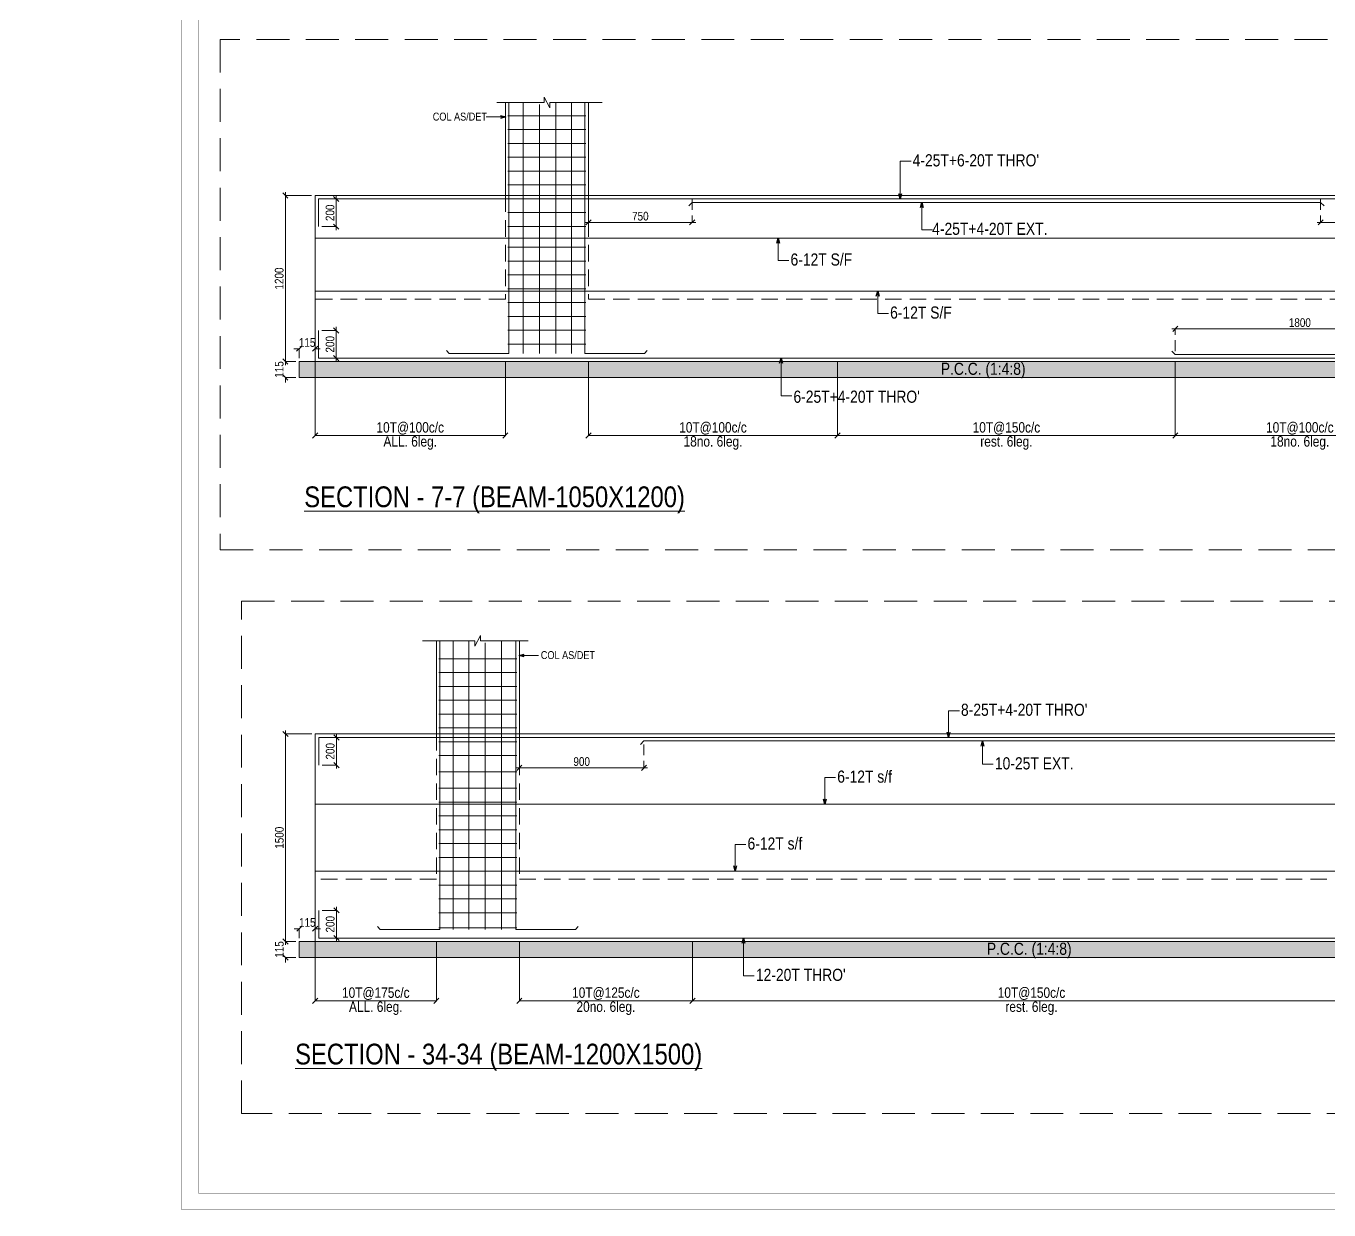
# Model space of a CAD drawing. Header units: millimetres. Extents: x 1112055 to 3390982, y -148532 to 766891.
# Drawn here: x 2311479 to 2349132, y 132279 to 166506 of the extents above; entities that cross this region are included whole.
import ezdxf

# ---------------------------------------------------------------- set-up
doc = ezdxf.new("R2010")
doc.units = ezdxf.units.MM
doc.header["$PDMODE"] = 35
doc.header["$PDSIZE"] = -25
doc.linetypes.add('Hidden', pattern=[9.525, 6.35, -3.175])
for name, color, linetype, lineweight in [('B FOOTING', 49, 'Continuous', 20), ('B HATCH', 250, 'Continuous', 0), ('B P.C.C', 251, 'Continuous', 0), ('B STEEL', 34, 'Continuous', 15), ('B STEEL TEXT', 7, 'Continuous', 15), ('B TITLE BLOCK', 250, 'Continuous', 0), ('B-COL NO', 7, 'Continuous', 5), ('B-ST DIM', 250, 'Continuous', 18), ('P STEEL', 7, 'Continuous', 30)]:
    doc.layers.add(name, color=color, linetype=linetype, lineweight=lineweight)
doc.styles.add('ARIAL', font='arial.ttf')
doc.styles.add('Q1', font='g13f12d.shx', dxfattribs={"width": 0.8})
doc.styles.add('SWINC', font='swissc.ttf')
doc.styles.add('SWINS', font='swissc.ttf')
doc.dimstyles.new('BH-STD', dxfattribs={"dimscale": 0, "dimtxt": 230, "dimasz": 125, "dimexe": 0, "dimexo": 100, "dimgap": 50, "dimtad": 1, "dimdec": 0, "dimzin": 1, "dimdsep": 46, "dimtxsty": 'Q1', "dimblk": 'ARCHTICK', "dimcen": 1, "dimdle": 100, "dimclrd": 250, "dimclre": 250, "dimclrt": 256, "dimadec": 0, "dimazin": 0, "dimtfac": 1, "dimtdec": 0, "dimtix": 1, "dimtofl": 0, "dimtmove": 0, "dimatfit": 2, "dimfxl": 1, "dimtolj": 1, "dimtzin": 0, "dimlwd": 9, "dimlwe": 9, "dimarcsym": 0})
doc.dimstyles.new('BHOOMI', dxfattribs={"dimtxt": 230, "dimasz": 150, "dimexe": 10, "dimexo": 0, "dimgap": 25, "dimtad": 1, "dimdec": 0, "dimzin": 0, "dimdsep": 46, "dimtxsty": 'SWINC', "dimblk": 'OBLIQUE', "dimcen": 0.09, "dimclrd": 250, "dimclre": 250, "dimclrt": 256, "dimaunit": 1, "dimadec": 3, "dimazin": 0, "dimtfac": 1, "dimtdec": 0, "dimtofl": 0, "dimtmove": 1, "dimatfit": 3, "dimfxl": 100, "dimtolj": 1, "dimtzin": 0, "dimlwd": 9, "dimlwe": 5, "dimarcsym": 0})
doc.dimstyles.new('DIM 1', dxfattribs={"dimscale": 0, "dimtxt": 230, "dimasz": 150, "dimexe": 0.18, "dimexo": 0.0625, "dimgap": 0.5, "dimtad": 1, "dimdec": 0, "dimzin": 0, "dimdsep": 46, "dimtxsty": 'ARIAL', "dimblk": 'OBLIQUE', "dimcen": 6, "dimse1": 1, "dimse2": 1, "dimclrd": 256, "dimclrt": 256, "dimadec": 0, "dimazin": 2, "dimtfac": 0.75, "dimtdec": 0, "dimtix": 1, "dimtofl": 0, "dimtmove": 1, "dimatfit": 3, "dimldrblk": 'OPEN30', "dimfxl": 0.18, "dimfrac": 1, "dimtolj": 1, "dimtzin": 0, "dimlwd": -1, "dimarcsym": 0})

# ---------------------------------------------------------------- blocks, each defined once
blk = doc.blocks.new('_Oblique')
at = {"color": 0, "linetype": 'ByBlock', "lineweight": -2}
blk.add_line((-0.5, -0.5), (0.5, 0.5), dxfattribs=at)
blk = doc.blocks.new('*D818')
at = {"layer": 'B-ST DIM', "color": 7, "lineweight": 9, "ltscale": 50, "transparency": 16777216}
for p, q in [((2320443, 156807), (2320443, 157807)), ((2320031, 157707), (2320443, 157707))]:
    blk.add_line(p, q, dxfattribs=at)
at = {"layer": 'B-ST DIM', "color": 7, "linetype": 'Hidden', "lineweight": 9, "ltscale": 50, "transparency": 16777216}
blk.add_line((2320031, 156907), (2320443, 156907), dxfattribs=at)
at = {"layer": 'Defpoints', "color": 0, "ltscale": 50, "transparency": 16777216}
for p in [(2319931, 157707), (2320443, 157707), (2319931, 156907)]:
    blk.add_point(p, dxfattribs=at)
at = {"layer": 'B-ST DIM', "color": 7, "lineweight": 9, "ltscale": 50, "transparency": 16777216, "xscale": 150, "yscale": 150, "zscale": 150}
for p, rotation in [((2320443, 157707), 90), ((2320443, 156907), 270)]:
    blk.add_blockref('_Oblique', p, dxfattribs=dict(at, rotation=rotation))
at = {"layer": 'B-ST DIM', "color": 7, "ltscale": 50, "transparency": 16777216, "insert": (2320264, 157307), "char_height": 250, "attachment_point": 5, "rotation": 90, "style": 'SWINC'}
blk.add_mtext('\\A1;200', dxfattribs=at)
blk = doc.blocks.new('*D819')
at = {"layer": 'B-ST DIM', "color": 7, "lineweight": 9, "ltscale": 50, "transparency": 16777216}
for p, q in [((2318973, 156707), (2318973, 161707)), ((2319731, 161607), (2318973, 161607))]:
    blk.add_line(p, q, dxfattribs=at)
at = {"layer": 'B-ST DIM', "color": 7, "linetype": 'Hidden', "lineweight": 9, "ltscale": 50, "transparency": 16777216}
blk.add_line((2319271, 156807), (2318973, 156807), dxfattribs=at)
at = {"layer": 'Defpoints', "color": 0, "ltscale": 50, "transparency": 16777216}
for p in [(2318973, 161607), (2319831, 161607), (2319371, 156807)]:
    blk.add_point(p, dxfattribs=at)
at = {"layer": 'B-ST DIM', "color": 7, "lineweight": 9, "ltscale": 50, "transparency": 16777216, "xscale": 150, "yscale": 150, "zscale": 150}
for p, rotation in [((2318973, 161607), 90), ((2318973, 156807), 270)]:
    blk.add_blockref('_Oblique', p, dxfattribs=dict(at, rotation=rotation))
at = {"layer": 'B-ST DIM', "color": 7, "ltscale": 50, "transparency": 16777216, "insert": (2318795, 159207), "char_height": 250, "attachment_point": 5, "rotation": 90, "style": 'SWINC'}
blk.add_mtext('\\A1;1200', dxfattribs=at)
blk = doc.blocks.new('*D820')
at = {"layer": 'B-ST DIM', "color": 7, "lineweight": 9, "ltscale": 50, "transparency": 16777216}
for p, q in [((2318973, 156807), (2318973, 156957)), ((2319271, 156347), (2318973, 156347)), ((2318973, 156347), (2318973, 156197))]:
    blk.add_line(p, q, dxfattribs=at)
at = {"layer": 'B-ST DIM', "color": 7, "linetype": 'Hidden', "lineweight": 9, "ltscale": 50, "transparency": 16777216}
blk.add_line((2319271, 156807), (2318973, 156807), dxfattribs=at)
at = {"layer": 'Defpoints', "color": 0, "ltscale": 50, "transparency": 16777216}
for p in [(2319371, 156807), (2318973, 156347), (2319371, 156347)]:
    blk.add_point(p, dxfattribs=at)
at = {"layer": 'B-ST DIM', "color": 7, "lineweight": 9, "ltscale": 50, "transparency": 16777216, "xscale": 150, "yscale": 150, "zscale": 150}
for p, rotation in [((2318973, 156807), 270), ((2318973, 156347), 90)]:
    blk.add_blockref('_Oblique', p, dxfattribs=dict(at, rotation=rotation))
at = {"layer": 'B-ST DIM', "color": 7, "ltscale": 50, "transparency": 16777216, "insert": (2318795, 156577), "char_height": 250, "attachment_point": 5, "rotation": 90, "style": 'SWINC'}
blk.add_mtext('\\A1;115', dxfattribs=at)
blk = doc.blocks.new('*D821')
at = {"layer": 'B-ST DIM', "color": 7, "lineweight": 9, "ltscale": 50, "transparency": 16777216}
for p, q in [((2319371, 157178), (2319221, 157178)), ((2319831, 156907), (2319831, 157178)), ((2319831, 157178), (2319981, 157178))]:
    blk.add_line(p, q, dxfattribs=at)
at = {"layer": 'B-ST DIM', "color": 7, "linetype": 'Hidden', "lineweight": 9, "ltscale": 50, "transparency": 16777216}
blk.add_line((2319371, 156907), (2319371, 157178), dxfattribs=at)
at = {"layer": 'Defpoints', "color": 0, "ltscale": 50, "transparency": 16777216}
for p in [(2319831, 157178), (2319371, 156807), (2319831, 156807)]:
    blk.add_point(p, dxfattribs=at)
at = {"layer": 'B-ST DIM', "color": 7, "lineweight": 9, "ltscale": 50, "transparency": 16777216, "xscale": 150, "yscale": 150, "zscale": 150}
blk.add_blockref('_Oblique', (2319371, 157178), dxfattribs=at)
at = {"layer": 'B-ST DIM', "color": 7, "lineweight": 9, "ltscale": 50, "transparency": 16777216, "xscale": 150, "yscale": 150, "zscale": 150, "rotation": 180}
blk.add_blockref('_Oblique', (2319831, 157178), dxfattribs=at)
at = {"layer": 'B-ST DIM', "color": 7, "ltscale": 50, "transparency": 16777216, "insert": (2319601, 157356), "char_height": 250, "attachment_point": 5, "style": 'SWINC'}
blk.add_mtext('\\A1;115', dxfattribs=at)
blk = doc.blocks.new('_Open30')
at = {"color": 0, "linetype": 'ByBlock', "lineweight": -2}
for p, q in [((-1, 0.27), (0, 0)), ((0, 0), (-1, -0.27)), ((0, 0), (-1, 0))]:
    blk.add_line(p, q, dxfattribs=at)
blk = doc.blocks.new('*D823')
at = {"layer": 'B-ST DIM', "color": 7, "lineweight": 9, "ltscale": 50, "transparency": 16777216}
for p, q in [((2320443, 161607), (2320443, 160607)), ((2320031, 160707), (2320443, 160707))]:
    blk.add_line(p, q, dxfattribs=at)
at = {"layer": 'B-ST DIM', "color": 7, "linetype": 'Hidden', "lineweight": 9, "ltscale": 50, "transparency": 16777216}
blk.add_line((2320031, 161507), (2320443, 161507), dxfattribs=at)
at = {"layer": 'Defpoints', "color": 0, "ltscale": 50, "transparency": 16777216}
for p in [(2319931, 161507), (2319931, 160707), (2320443, 160707)]:
    blk.add_point(p, dxfattribs=at)
at = {"layer": 'B-ST DIM', "color": 7, "lineweight": 9, "ltscale": 50, "transparency": 16777216, "xscale": 150, "yscale": 150, "zscale": 150}
for p, rotation in [((2320443, 161507), 90), ((2320443, 160707), 270)]:
    blk.add_blockref('_Oblique', p, dxfattribs=dict(at, rotation=rotation))
at = {"layer": 'B-ST DIM', "color": 7, "ltscale": 50, "transparency": 16777216, "insert": (2320264, 161107), "char_height": 250, "attachment_point": 5, "rotation": 90, "style": 'SWINC'}
blk.add_mtext('\\A1;200', dxfattribs=at)
blk = doc.blocks.new('*D825')
at = {"layer": 'B-ST DIM', "color": 7, "lineweight": 9, "ltscale": 50, "transparency": 16777216}
for p, q in [((2327731, 161507), (2327731, 160830)), ((2330831, 160830), (2327631, 160830))]:
    blk.add_line(p, q, dxfattribs=at)
at = {"layer": 'B-ST DIM', "color": 7, "linetype": 'Hidden', "lineweight": 9, "ltscale": 50, "transparency": 16777216}
blk.add_line((2330731, 161507), (2330731, 160830), dxfattribs=at)
at = {"layer": 'Defpoints', "color": 0, "ltscale": 50, "transparency": 16777216}
for p in [(2327731, 161607), (2330731, 161607), (2327731, 160830)]:
    blk.add_point(p, dxfattribs=at)
at = {"layer": 'B-ST DIM', "color": 7, "lineweight": 9, "ltscale": 50, "transparency": 16777216, "xscale": 150, "yscale": 150, "zscale": 150, "rotation": 180}
blk.add_blockref('_Oblique', (2327731, 160830), dxfattribs=at)
at = {"layer": 'B-ST DIM', "color": 7, "lineweight": 9, "ltscale": 50, "transparency": 16777216, "xscale": 150, "yscale": 150, "zscale": 150}
blk.add_blockref('_Oblique', (2330731, 160830), dxfattribs=at)
at = {"layer": 'B-ST DIM', "color": 7, "ltscale": 50, "transparency": 16777216, "insert": (2329231, 161008), "char_height": 250, "attachment_point": 5, "style": 'SWINC'}
blk.add_mtext('\\A1;750', dxfattribs=at)
blk = doc.blocks.new('*D826')
at = {"layer": 'B-ST DIM', "color": 7, "linetype": 'Hidden', "lineweight": 9, "ltscale": 50, "transparency": 16777216}
blk.add_line((2348891, 161507), (2348891, 160830), dxfattribs=at)
at = {"layer": 'B-ST DIM', "color": 7, "lineweight": 9, "ltscale": 50, "transparency": 16777216}
for p, q in [((2351891, 161507), (2351891, 160830)), ((2348791, 160830), (2351991, 160830))]:
    blk.add_line(p, q, dxfattribs=at)
at = {"layer": 'Defpoints', "color": 0, "ltscale": 50, "transparency": 16777216}
for p in [(2348891, 161607), (2351891, 161607), (2351891, 160830)]:
    blk.add_point(p, dxfattribs=at)
at = {"layer": 'B-ST DIM', "color": 7, "lineweight": 9, "ltscale": 50, "transparency": 16777216, "xscale": 150, "yscale": 150, "zscale": 150, "rotation": 180}
blk.add_blockref('_Oblique', (2348891, 160830), dxfattribs=at)
at = {"layer": 'B-ST DIM', "color": 7, "lineweight": 9, "ltscale": 50, "transparency": 16777216, "xscale": 150, "yscale": 150, "zscale": 150}
blk.add_blockref('_Oblique', (2351891, 160830), dxfattribs=at)
at = {"layer": 'B-ST DIM', "color": 7, "ltscale": 50, "transparency": 16777216, "insert": (2350391, 161008), "char_height": 250, "attachment_point": 5, "style": 'SWINC'}
blk.add_mtext('\\A1;750', dxfattribs=at)
blk = doc.blocks.new('*D827')
at = {"layer": 'B-ST DIM', "color": 250, "lineweight": 5, "ltscale": 50, "transparency": 16777216}
for p, q in [((2327731, 156807), (2327731, 154657)), ((2334931, 156807), (2334931, 154657))]:
    blk.add_line(p, q, dxfattribs=at)
at = {"layer": 'B-ST DIM', "color": 250, "lineweight": 9, "ltscale": 50, "transparency": 16777216}
blk.add_line((2327731, 154667), (2334931, 154667), dxfattribs=at)
at = {"layer": 'Defpoints', "color": 0, "ltscale": 50, "transparency": 16777216}
for p in [(2327731, 156807), (2334931, 156807), (2334931, 154667)]:
    blk.add_point(p, dxfattribs=at)
at = {"layer": 'B-ST DIM', "color": 250, "lineweight": 9, "ltscale": 50, "transparency": 16777216, "xscale": 150, "yscale": 150, "zscale": 150, "rotation": 180}
blk.add_blockref('_Oblique', (2327731, 154667), dxfattribs=at)
at = {"layer": 'B-ST DIM', "color": 250, "lineweight": 9, "ltscale": 50, "transparency": 16777216, "xscale": 150, "yscale": 150, "zscale": 150}
blk.add_blockref('_Oblique', (2334931, 154667), dxfattribs=at)
at = {"layer": 'B-ST DIM', "color": 7, "ltscale": 50, "transparency": 16777216, "char_height": 300, "attachment_point": 5, "style": 'SWINC'}
for s, insert in [('\\A1;10T@100c/c', (2331331, 154874)), ('\\A1;18no. 6leg.', (2331331, 154453))]:
    blk.add_mtext(s, dxfattribs=dict(at, insert=insert))
blk = doc.blocks.new('*D828')
at = {"layer": 'B-ST DIM', "color": 250, "lineweight": 5, "ltscale": 50, "transparency": 16777216}
for p, q in [((2334931, 156807), (2334931, 154657)), ((2344691, 156807), (2344691, 154657))]:
    blk.add_line(p, q, dxfattribs=at)
at = {"layer": 'B-ST DIM', "color": 250, "lineweight": 9, "ltscale": 50, "transparency": 16777216}
blk.add_line((2344691, 154667), (2334931, 154667), dxfattribs=at)
at = {"layer": 'Defpoints', "color": 0, "ltscale": 50, "transparency": 16777216}
for p in [(2334931, 156807), (2344691, 156807), (2334931, 154667)]:
    blk.add_point(p, dxfattribs=at)
at = {"layer": 'B-ST DIM', "color": 250, "lineweight": 9, "ltscale": 50, "transparency": 16777216, "xscale": 150, "yscale": 150, "zscale": 150, "rotation": 180}
blk.add_blockref('_Oblique', (2334931, 154667), dxfattribs=at)
at = {"layer": 'B-ST DIM', "color": 250, "lineweight": 9, "ltscale": 50, "transparency": 16777216, "xscale": 150, "yscale": 150, "zscale": 150}
blk.add_blockref('_Oblique', (2344691, 154667), dxfattribs=at)
at = {"layer": 'B-ST DIM', "color": 7, "ltscale": 50, "transparency": 16777216, "char_height": 300, "attachment_point": 5, "style": 'SWINC'}
for s, insert in [('\\A1;10T@150c/c', (2339811, 154874)), ('\\A1;rest. 6leg.', (2339811, 154453))]:
    blk.add_mtext(s, dxfattribs=dict(at, insert=insert))
blk = doc.blocks.new('*D829')
at = {"layer": 'B-ST DIM', "color": 250, "lineweight": 5, "ltscale": 50, "transparency": 16777216}
for p, q in [((2344691, 156807), (2344691, 154657)), ((2351891, 156807), (2351891, 154657))]:
    blk.add_line(p, q, dxfattribs=at)
at = {"layer": 'B-ST DIM', "color": 250, "lineweight": 9, "ltscale": 50, "transparency": 16777216}
blk.add_line((2351891, 154667), (2344691, 154667), dxfattribs=at)
at = {"layer": 'Defpoints', "color": 0, "ltscale": 50, "transparency": 16777216}
for p in [(2344691, 156807), (2351891, 156807), (2344691, 154667)]:
    blk.add_point(p, dxfattribs=at)
at = {"layer": 'B-ST DIM', "color": 250, "lineweight": 9, "ltscale": 50, "transparency": 16777216, "xscale": 150, "yscale": 150, "zscale": 150, "rotation": 180}
blk.add_blockref('_Oblique', (2344691, 154667), dxfattribs=at)
at = {"layer": 'B-ST DIM', "color": 250, "lineweight": 9, "ltscale": 50, "transparency": 16777216, "xscale": 150, "yscale": 150, "zscale": 150}
blk.add_blockref('_Oblique', (2351891, 154667), dxfattribs=at)
at = {"layer": 'B-ST DIM', "color": 7, "ltscale": 50, "transparency": 16777216, "char_height": 300, "attachment_point": 5, "style": 'SWINC'}
for s, insert in [('\\A1;10T@100c/c', (2348291, 154874)), ('\\A1;18no. 6leg.', (2348291, 154453))]:
    blk.add_mtext(s, dxfattribs=dict(at, insert=insert))
blk = doc.blocks.new('*D830')
at = {"layer": 'B-ST DIM', "color": 250, "lineweight": 5, "ltscale": 50, "transparency": 16777216}
for p, q in [((2319831, 156807), (2319831, 154657)), ((2325331, 156807), (2325331, 154657))]:
    blk.add_line(p, q, dxfattribs=at)
at = {"layer": 'B-ST DIM', "color": 250, "lineweight": 9, "ltscale": 50, "transparency": 16777216}
blk.add_line((2325331, 154667), (2319831, 154667), dxfattribs=at)
at = {"layer": 'Defpoints', "color": 0, "ltscale": 50, "transparency": 16777216}
for p in [(2319831, 156807), (2325331, 156807), (2319831, 154667)]:
    blk.add_point(p, dxfattribs=at)
at = {"layer": 'B-ST DIM', "color": 250, "lineweight": 9, "ltscale": 50, "transparency": 16777216, "xscale": 150, "yscale": 150, "zscale": 150, "rotation": 180}
blk.add_blockref('_Oblique', (2319831, 154667), dxfattribs=at)
at = {"layer": 'B-ST DIM', "color": 250, "lineweight": 9, "ltscale": 50, "transparency": 16777216, "xscale": 150, "yscale": 150, "zscale": 150}
blk.add_blockref('_Oblique', (2325331, 154667), dxfattribs=at)
at = {"layer": 'B-ST DIM', "color": 7, "ltscale": 50, "transparency": 16777216, "char_height": 300, "attachment_point": 5, "style": 'SWINC'}
for s, insert in [('\\A1;10T@100c/c', (2322581, 154874)), ('\\A1;ALL. 6leg.', (2322581, 154453))]:
    blk.add_mtext(s, dxfattribs=dict(at, insert=insert))
blk = doc.blocks.new('*D2248')
at = {"layer": 'B-ST DIM', "color": 7, "lineweight": 9, "ltscale": 50, "transparency": 16777216}
for p, q in [((2351891, 158412), (2351891, 157753)), ((2344591, 157753), (2351991, 157753))]:
    blk.add_line(p, q, dxfattribs=at)
at = {"layer": 'B-ST DIM', "color": 7, "linetype": 'Hidden', "lineweight": 9, "ltscale": 50, "transparency": 16777216}
blk.add_line((2344691, 157107), (2344691, 157753), dxfattribs=at)
at = {"layer": 'Defpoints', "color": 0, "ltscale": 50, "transparency": 16777216}
for p in [(2351891, 158512), (2351891, 157753), (2344691, 157007)]:
    blk.add_point(p, dxfattribs=at)
at = {"layer": 'B-ST DIM', "color": 7, "lineweight": 9, "ltscale": 50, "transparency": 16777216, "xscale": 150, "yscale": 150, "zscale": 150, "rotation": 180}
blk.add_blockref('_Oblique', (2344691, 157753), dxfattribs=at)
at = {"layer": 'B-ST DIM', "color": 7, "lineweight": 9, "ltscale": 50, "transparency": 16777216, "xscale": 150, "yscale": 150, "zscale": 150}
blk.add_blockref('_Oblique', (2351891, 157753), dxfattribs=at)
at = {"layer": 'B-ST DIM', "color": 7, "ltscale": 50, "transparency": 16777216, "insert": (2348291, 157931), "char_height": 250, "attachment_point": 5, "style": 'SWINC'}
blk.add_mtext('\\A1;1800', dxfattribs=at)
blk = doc.blocks.new('*D2312')
at = {"layer": 'B-ST DIM', "color": 7, "lineweight": 9, "ltscale": 50, "transparency": 16777216}
for p, q in [((2320036, 140940), (2320448, 140940)), ((2320448, 140040), (2320448, 141040))]:
    blk.add_line(p, q, dxfattribs=at)
at = {"layer": 'B-ST DIM', "color": 7, "linetype": 'Hidden', "lineweight": 9, "ltscale": 50, "transparency": 16777216}
blk.add_line((2320036, 140140), (2320448, 140140), dxfattribs=at)
at = {"layer": 'Defpoints', "color": 0, "ltscale": 50, "transparency": 16777216}
for p in [(2319936, 140940), (2320448, 140940), (2319936, 140140)]:
    blk.add_point(p, dxfattribs=at)
at = {"layer": 'B-ST DIM', "color": 7, "lineweight": 9, "ltscale": 50, "transparency": 16777216, "xscale": 150, "yscale": 150, "zscale": 150}
for p, rotation in [((2320448, 140940), 90), ((2320448, 140140), 270)]:
    blk.add_blockref('_Oblique', p, dxfattribs=dict(at, rotation=rotation))
at = {"layer": 'B-ST DIM', "color": 7, "ltscale": 50, "transparency": 16777216, "insert": (2320269, 140540), "char_height": 250, "attachment_point": 5, "rotation": 90, "style": 'SWINC'}
blk.add_mtext('\\A1;200', dxfattribs=at)
blk = doc.blocks.new('*D2313')
at = {"layer": 'B-ST DIM', "color": 7, "lineweight": 9, "ltscale": 50, "transparency": 16777216}
for p, q in [((2318978, 139940), (2318978, 146140)), ((2319736, 146040), (2318978, 146040))]:
    blk.add_line(p, q, dxfattribs=at)
at = {"layer": 'B-ST DIM', "color": 7, "linetype": 'Hidden', "lineweight": 9, "ltscale": 50, "transparency": 16777216}
blk.add_line((2319276, 140040), (2318978, 140040), dxfattribs=at)
at = {"layer": 'Defpoints', "color": 0, "ltscale": 50, "transparency": 16777216}
for p in [(2318978, 146040), (2319836, 146040), (2319376, 140040)]:
    blk.add_point(p, dxfattribs=at)
at = {"layer": 'B-ST DIM', "color": 7, "lineweight": 9, "ltscale": 50, "transparency": 16777216, "xscale": 150, "yscale": 150, "zscale": 150}
for p, rotation in [((2318978, 146040), 90), ((2318978, 140040), 270)]:
    blk.add_blockref('_Oblique', p, dxfattribs=dict(at, rotation=rotation))
at = {"layer": 'B-ST DIM', "color": 7, "ltscale": 50, "transparency": 16777216, "insert": (2318800, 143040), "char_height": 250, "attachment_point": 5, "rotation": 90, "style": 'SWINC'}
blk.add_mtext('\\A1;1500', dxfattribs=at)
blk = doc.blocks.new('*D2314')
at = {"layer": 'B-ST DIM', "color": 7, "lineweight": 9, "ltscale": 50, "transparency": 16777216}
for p, q in [((2318978, 140040), (2318978, 140190)), ((2319276, 139580), (2318978, 139580)), ((2318978, 139580), (2318978, 139430))]:
    blk.add_line(p, q, dxfattribs=at)
at = {"layer": 'B-ST DIM', "color": 7, "linetype": 'Hidden', "lineweight": 9, "ltscale": 50, "transparency": 16777216}
blk.add_line((2319276, 140040), (2318978, 140040), dxfattribs=at)
at = {"layer": 'Defpoints', "color": 0, "ltscale": 50, "transparency": 16777216}
for p in [(2319376, 140040), (2318978, 139580), (2319376, 139580)]:
    blk.add_point(p, dxfattribs=at)
at = {"layer": 'B-ST DIM', "color": 7, "lineweight": 9, "ltscale": 50, "transparency": 16777216, "xscale": 150, "yscale": 150, "zscale": 150}
for p, rotation in [((2318978, 140040), 270), ((2318978, 139580), 90)]:
    blk.add_blockref('_Oblique', p, dxfattribs=dict(at, rotation=rotation))
at = {"layer": 'B-ST DIM', "color": 7, "ltscale": 50, "transparency": 16777216, "insert": (2318800, 139810), "char_height": 250, "attachment_point": 5, "rotation": 90, "style": 'SWINC'}
blk.add_mtext('\\A1;115', dxfattribs=at)
blk = doc.blocks.new('*D2315')
at = {"layer": 'B-ST DIM', "color": 7, "lineweight": 9, "ltscale": 50, "transparency": 16777216}
for p, q in [((2319376, 140411), (2319226, 140411)), ((2319836, 140140), (2319836, 140411)), ((2319836, 140411), (2319986, 140411))]:
    blk.add_line(p, q, dxfattribs=at)
at = {"layer": 'B-ST DIM', "color": 7, "linetype": 'Hidden', "lineweight": 9, "ltscale": 50, "transparency": 16777216}
blk.add_line((2319376, 140140), (2319376, 140411), dxfattribs=at)
at = {"layer": 'Defpoints', "color": 0, "ltscale": 50, "transparency": 16777216}
for p in [(2319836, 140411), (2319376, 140040), (2319836, 140040)]:
    blk.add_point(p, dxfattribs=at)
at = {"layer": 'B-ST DIM', "color": 7, "lineweight": 9, "ltscale": 50, "transparency": 16777216, "xscale": 150, "yscale": 150, "zscale": 150}
blk.add_blockref('_Oblique', (2319376, 140411), dxfattribs=at)
at = {"layer": 'B-ST DIM', "color": 7, "lineweight": 9, "ltscale": 50, "transparency": 16777216, "xscale": 150, "yscale": 150, "zscale": 150, "rotation": 180}
blk.add_blockref('_Oblique', (2319836, 140411), dxfattribs=at)
at = {"layer": 'B-ST DIM', "color": 7, "ltscale": 50, "transparency": 16777216, "insert": (2319606, 140589), "char_height": 250, "attachment_point": 5, "style": 'SWINC'}
blk.add_mtext('\\A1;115', dxfattribs=at)
blk = doc.blocks.new('*D2316')
at = {"layer": 'B-ST DIM', "color": 250, "lineweight": 5, "ltscale": 50, "transparency": 16777216}
for p, q in [((2319836, 140040), (2319836, 138315)), ((2323336, 140040), (2323336, 138315))]:
    blk.add_line(p, q, dxfattribs=at)
at = {"layer": 'B-ST DIM', "color": 250, "lineweight": 9, "ltscale": 50, "transparency": 16777216}
blk.add_line((2323336, 138325), (2319836, 138325), dxfattribs=at)
at = {"layer": 'Defpoints', "color": 0, "ltscale": 50, "transparency": 16777216}
for p in [(2319836, 140040), (2323336, 140040), (2319836, 138325)]:
    blk.add_point(p, dxfattribs=at)
at = {"layer": 'B-ST DIM', "color": 250, "lineweight": 9, "ltscale": 50, "transparency": 16777216, "xscale": 150, "yscale": 150, "zscale": 150, "rotation": 180}
blk.add_blockref('_Oblique', (2319836, 138325), dxfattribs=at)
at = {"layer": 'B-ST DIM', "color": 250, "lineweight": 9, "ltscale": 50, "transparency": 16777216, "xscale": 150, "yscale": 150, "zscale": 150}
blk.add_blockref('_Oblique', (2323336, 138325), dxfattribs=at)
at = {"layer": 'B-ST DIM', "color": 7, "ltscale": 50, "transparency": 16777216, "char_height": 300, "attachment_point": 5, "style": 'SWINC'}
for s, insert in [('\\A1;10T@175c/c', (2321586, 138532)), ('\\A1;ALL. 6leg.', (2321586, 138111))]:
    blk.add_mtext(s, dxfattribs=dict(at, insert=insert))
blk = doc.blocks.new('*D2317')
at = {"layer": 'B-ST DIM', "color": 7, "linetype": 'Hidden', "lineweight": 9, "ltscale": 50, "transparency": 16777216}
blk.add_line((2320036, 145940), (2320448, 145940), dxfattribs=at)
at = {"layer": 'B-ST DIM', "color": 7, "lineweight": 9, "ltscale": 50, "transparency": 16777216}
for p, q in [((2320448, 146040), (2320448, 145040)), ((2320036, 145140), (2320448, 145140))]:
    blk.add_line(p, q, dxfattribs=at)
at = {"layer": 'Defpoints', "color": 0, "ltscale": 50, "transparency": 16777216}
for p in [(2319936, 145940), (2319936, 145140), (2320448, 145140)]:
    blk.add_point(p, dxfattribs=at)
at = {"layer": 'B-ST DIM', "color": 7, "lineweight": 9, "ltscale": 50, "transparency": 16777216, "xscale": 150, "yscale": 150, "zscale": 150}
for p, rotation in [((2320448, 145940), 90), ((2320448, 145140), 270)]:
    blk.add_blockref('_Oblique', p, dxfattribs=dict(at, rotation=rotation))
at = {"layer": 'B-ST DIM', "color": 7, "ltscale": 50, "transparency": 16777216, "insert": (2320269, 145540), "char_height": 250, "attachment_point": 5, "rotation": 90, "style": 'SWINC'}
blk.add_mtext('\\A1;200', dxfattribs=at)
blk = doc.blocks.new('*D2319')
at = {"layer": 'B-ST DIM', "color": 7, "lineweight": 9, "ltscale": 50, "transparency": 16777216}
for p, q in [((2325736, 145940), (2325736, 145062)), ((2329436, 145062), (2325636, 145062))]:
    blk.add_line(p, q, dxfattribs=at)
at = {"layer": 'B-ST DIM', "color": 7, "linetype": 'Hidden', "lineweight": 9, "ltscale": 50, "transparency": 16777216}
blk.add_line((2329336, 145740), (2329336, 145062), dxfattribs=at)
at = {"layer": 'Defpoints', "color": 0, "ltscale": 50, "transparency": 16777216}
for p in [(2325736, 146040), (2329336, 145840), (2325736, 145062)]:
    blk.add_point(p, dxfattribs=at)
at = {"layer": 'B-ST DIM', "color": 7, "lineweight": 9, "ltscale": 50, "transparency": 16777216, "xscale": 150, "yscale": 150, "zscale": 150, "rotation": 180}
blk.add_blockref('_Oblique', (2325736, 145062), dxfattribs=at)
at = {"layer": 'B-ST DIM', "color": 7, "lineweight": 9, "ltscale": 50, "transparency": 16777216, "xscale": 150, "yscale": 150, "zscale": 150}
blk.add_blockref('_Oblique', (2329336, 145062), dxfattribs=at)
at = {"layer": 'B-ST DIM', "color": 7, "ltscale": 50, "transparency": 16777216, "insert": (2327536, 145241), "char_height": 250, "attachment_point": 5, "style": 'SWINC'}
blk.add_mtext('\\A1;900', dxfattribs=at)
blk = doc.blocks.new('*D2321')
at = {"layer": 'B-ST DIM', "color": 250, "lineweight": 5, "ltscale": 50, "transparency": 16777216}
for p, q in [((2330736, 140040), (2330736, 138315)), ((2350336, 140040), (2350336, 138315))]:
    blk.add_line(p, q, dxfattribs=at)
at = {"layer": 'B-ST DIM', "color": 250, "lineweight": 9, "ltscale": 50, "transparency": 16777216}
blk.add_line((2350336, 138325), (2330736, 138325), dxfattribs=at)
at = {"layer": 'Defpoints', "color": 0, "ltscale": 50, "transparency": 16777216}
for p in [(2330736, 140040), (2350336, 140040), (2330736, 138325)]:
    blk.add_point(p, dxfattribs=at)
at = {"layer": 'B-ST DIM', "color": 250, "lineweight": 9, "ltscale": 50, "transparency": 16777216, "xscale": 150, "yscale": 150, "zscale": 150, "rotation": 180}
blk.add_blockref('_Oblique', (2330736, 138325), dxfattribs=at)
at = {"layer": 'B-ST DIM', "color": 250, "lineweight": 9, "ltscale": 50, "transparency": 16777216, "xscale": 150, "yscale": 150, "zscale": 150}
blk.add_blockref('_Oblique', (2350336, 138325), dxfattribs=at)
at = {"layer": 'B-ST DIM', "color": 7, "ltscale": 50, "transparency": 16777216, "char_height": 300, "attachment_point": 5, "style": 'SWINC'}
for s, insert in [('\\A1;10T@150c/c', (2340536, 138532)), ('\\A1;rest. 6leg.', (2340536, 138111))]:
    blk.add_mtext(s, dxfattribs=dict(at, insert=insert))
blk = doc.blocks.new('*D2322')
at = {"layer": 'B-ST DIM', "color": 250, "lineweight": 5, "ltscale": 50, "transparency": 16777216}
for p, q in [((2325736, 140040), (2325736, 138315)), ((2330736, 140040), (2330736, 138315))]:
    blk.add_line(p, q, dxfattribs=at)
at = {"layer": 'B-ST DIM', "color": 250, "lineweight": 9, "ltscale": 50, "transparency": 16777216}
blk.add_line((2330736, 138325), (2325736, 138325), dxfattribs=at)
at = {"layer": 'Defpoints', "color": 0, "ltscale": 50, "transparency": 16777216}
for p in [(2325736, 140040), (2330736, 140040), (2325736, 138325)]:
    blk.add_point(p, dxfattribs=at)
at = {"layer": 'B-ST DIM', "color": 250, "lineweight": 9, "ltscale": 50, "transparency": 16777216, "xscale": 150, "yscale": 150, "zscale": 150, "rotation": 180}
blk.add_blockref('_Oblique', (2325736, 138325), dxfattribs=at)
at = {"layer": 'B-ST DIM', "color": 250, "lineweight": 9, "ltscale": 50, "transparency": 16777216, "xscale": 150, "yscale": 150, "zscale": 150}
blk.add_blockref('_Oblique', (2330736, 138325), dxfattribs=at)
at = {"layer": 'B-ST DIM', "color": 7, "ltscale": 50, "transparency": 16777216, "char_height": 300, "attachment_point": 5, "style": 'SWINC'}
for s, insert in [('\\A1;10T@125c/c', (2328236, 138532)), ('\\A1;20no. 6leg.', (2328236, 138111))]:
    blk.add_mtext(s, dxfattribs=dict(at, insert=insert))

msp = doc.modelspace()

# ---------------------------------------------------------------- hatches: boundary and pattern name
at = {"layer": 'B HATCH', "lineweight": 0}
h = msp.add_hatch(dxfattribs=at)
h.set_pattern_fill('AR-CONC', color=250, scale=3, style=0)
h.set_pattern_definition([(50, (763899.76, -363238.9), (546.55401, -47.81726), [57.15, -628.65]), (355, (763899.76, -363238.9), (-105.73026, 573.17054), [45.72, -502.92175]), (100.451445, (763945.3, -363242.87), (440.82374, 525.35326), [48.57003, -534.27073]), (46.1842, (763899.76, -363086.5), (813.23712, -126.12698), [85.725, -942.975]), (96.63556, (763967.5, -363097), (712.2124, 742.27837), [72.85507, -801.40682]), (351.18415, (763899.76, -363086.5), (712.2124, 742.27837), [68.5799, -754.3792]), (21, (763975.96, -363124.6), (454.84317, -306.7956), [57.15, -628.65]), (326, (763975.96, -363124.6), (185.40609, 552.5639), [45.72, -502.92]), (71.451445, (764013.86, -363150.15), (640.24926, 245.7683), [48.57003, -534.26981]), (37.5, (763899.76, -363238.88), (9.26581, 253.665117), [0, -496.824, 0, -510.54, 0, -504.825]), (7.5, (763899.76, -363238.88), (200.458988, 300.541724), [0, -291.084, 0, -485.394, 0, -192.405]), (327.5, (763729.83, -363238.88), (406.771786, -17.186232), [0, -190.5, 0, -594.36, 0, -788.67]), (317.5, (763653.63, -363238.88), (444.387544, 76.27947), [0, -247.65, 0, -394.716, 0, -560.07])])
h.paths.add_polyline_path([(2319370.7, 156807.5), (2319370.7, 156347.5), (2414070.4, 156347.5), (2414070.4, 156807.5)])
h = msp.add_hatch(dxfattribs=at)
h.set_pattern_fill('AR-CONC', color=250, scale=3, style=0)
h.set_pattern_definition([(50, (764554.66, -380006.05), (546.55401, -47.81726), [57.15, -628.65]), (355, (764554.66, -380006.05), (-105.73026, 573.17054), [45.72, -502.92175]), (100.451445, (764600.2, -380010.03), (440.82374, 525.35326), [48.57003, -534.27073]), (46.1842, (764554.66, -379853.65), (813.23712, -126.12698), [85.725, -942.975]), (96.63556, (764622.4, -379864.16), (712.2124, 742.27837), [72.85507, -801.40682]), (351.18415, (764554.7, -379853.65), (712.2124, 742.27837), [68.5799, -754.3792]), (21, (764630.86, -379891.75), (454.84317, -306.7956), [57.15, -628.65]), (326, (764630.86, -379891.75), (185.40609, 552.5639), [45.72, -502.92]), (71.451445, (764668.77, -379917.3), (640.24926, 245.7683), [48.57003, -534.26981]), (37.5, (764554.66, -380006.05), (9.26581, 253.665117), [0, -496.824, 0, -510.54, 0, -504.825]), (7.5, (764554.66, -380006.05), (200.458988, 300.541724), [0, -291.084, 0, -485.394, 0, -192.405]), (327.5, (764384.74, -380006.05), (406.771786, -17.186232), [0, -190.5, 0, -594.36, 0, -788.67]), (317.5, (764308.54, -380006.05), (444.387544, 76.27947), [0, -247.65, 0, -394.716, 0, -560.07])])
h.paths.add_polyline_path([(2319375.6, 140040.3), (2319375.6, 139580.3), (2361595.6, 139580.3), (2361595.6, 140040.3)])

# ---------------------------------------------------------------- linework, layer by layer
at = {"layer": 'B FOOTING', "color": 1, "lineweight": 13, "ltscale": 10}
for p, q in [((2325330.7, 161607.5), (2325330.7, 164299.4)), ((2327730.7, 161607.5), (2327730.7, 164299.4)), ((2323335.6, 146040.3), (2323335.6, 148732.2)), ((2325735.6, 146040.3), (2325735.6, 148732.2))]:
    msp.add_line(p, q, dxfattribs=at)
at = {"layer": 'B FOOTING'}
for p, q in [((2319830.7, 156807.5), (2319830.7, 161607.5)), ((2413610.4, 161607.5), (2319830.7, 161607.5)), ((2319835.6, 140040.3), (2319835.6, 146040.3)), ((2361135.6, 146040.3), (2319835.6, 146040.3))]:
    msp.add_line(p, q, dxfattribs=at)
at = {"layer": 'B FOOTING', "color": 1, "lineweight": 13, "ltscale": 10}
for points in [[(2328128.1, 164299.4), (2326620.4, 164299.4), (2326620.4, 164141), (2326455.1, 164450.4), (2326455.1, 164299.4), (2325081.1, 164299.4)], [(2322938.2, 148732.2), (2324445.9, 148732.2), (2324445.9, 148573.8), (2324611.2, 148883.2), (2324611.2, 148732.2), (2325985.2, 148732.2)]]:
    msp.add_lwpolyline(points, dxfattribs=at)
at = {"layer": 'B FOOTING'}
for points in [[(2319370.7, 156807.5), (2414070.4, 156807.5), (2414070.4, 156347.5), (2319370.7, 156347.5)], [(2319375.6, 140040.3), (2361595.6, 140040.3), (2361595.6, 139580.3), (2319375.6, 139580.3)]]:
    msp.add_lwpolyline(points, close=True, dxfattribs=at)
at = {"layer": 'B P.C.C', "color": 250, "linetype": 'Hidden', "lineweight": 0, "ltscale": 150}
for points in [[(2430531, 166117.5), (2317088.7, 166117.5), (2317088.7, 151362.5), (2430531, 151362.5)], [(2381459.6, 135065.4), (2317708.2, 135065.4), (2317708.2, 149878.5), (2381459.6, 149878.5)]]:
    msp.add_lwpolyline(points, close=True, dxfattribs=at)
at = {"layer": 'B P.C.C', "color": 250, "linetype": 'Hidden', "lineweight": 0, "ltscale": 75}
for points in [[(2325330.7, 161607.5), (2325330.7, 158607.5), (2319830.7, 158607.5)], [(2327730.7, 161607.5), (2327730.7, 158607.5), (2351890.7, 158607.5), (2351890.7, 161607.5)], [(2323335.6, 146040.3), (2323335.6, 141840.3), (2319835.6, 141840.3)], [(2325735.6, 146040.3), (2325735.6, 141840.3), (2355335.6, 141840.3), (2355335.6, 146040.3)]]:
    msp.add_lwpolyline(points, dxfattribs=at)
at = {"layer": 'B STEEL'}
for p, q in [((2330630.7, 161307.5), (2330730.7, 161407.5)), ((2348890.7, 161407.5), (2330730.7, 161407.5)), ((2348990.7, 161307.5), (2348890.7, 161407.5)), ((2319830.7, 160377.8), (2413610.4, 160377.8)), ((2319830.7, 158844.5), (2413610.4, 158844.5)), ((2329235.6, 145740.3), (2329335.6, 145840.3)), ((2329335.6, 145840.3), (2351735.6, 145840.3)), ((2319835.6, 144007), (2361135.6, 144007)), ((2319835.6, 142073.6), (2361135.6, 142073.6))]:
    msp.add_line(p, q, dxfattribs=at)
for points in [[(2319930.7, 160707.5), (2319930.7, 161507.5), (2413510.4, 161507.5), (2413510.4, 160707.5)], [(2319930.7, 157707.5), (2319930.7, 156907.5), (2413510.4, 156907.5), (2413510.4, 157707.5)], [(2344590.7, 157107.5), (2344690.7, 157007.5), (2361490.7, 157007.5), (2361590.7, 157107.5)], [(2319935.6, 145140.3), (2319935.6, 145940.3), (2361035.6, 145940.3), (2361035.6, 145140.3)], [(2319935.6, 140940.3), (2319935.6, 140140.3), (2361035.6, 140140.3), (2361035.6, 140940.3)]]:
    msp.add_lwpolyline(points, dxfattribs=at)
at = {"layer": 'B TITLE BLOCK', "color": 1, "const_width": 10.8}
msp.add_lwpolyline([(2464580.5, 198431.1), (2464580.5, 132284.8), (2315983.6, 132284.8), (2315983.6, 198431.1)], close=True, dxfattribs=at)
at = {"layer": 'B TITLE BLOCK', "color": 250, "lineweight": 0, "const_width": 10.8}
msp.add_lwpolyline([(2464099.8, 197950.5), (2464099.8, 132765.4), (2316464.3, 132765.4), (2316464.3, 197950.5)], close=True, dxfattribs=at)
at = {"layer": 'P STEEL', "color": 250, "lineweight": 0}
for p, q in [((2325845.9, 164299.4), (2325845.9, 157044.2)), ((2326317.5, 164242.3), (2326317.5, 157044.2)), ((2326789.1, 164299.4), (2326789.1, 157044.2)), ((2327245.9, 164299.4), (2327245.9, 157044.2)), ((2325405.7, 163911.8), (2327655.7, 163911.8)), ((2325405.7, 163511.8), (2327655.7, 163511.8)), ((2325405.7, 163111.8), (2327655.7, 163111.8)), ((2325405.7, 162711.8), (2327655.7, 162711.8)), ((2325405.7, 162311.8), (2327655.7, 162311.8)), ((2325405.7, 161911.8), (2327655.7, 161911.8)), ((2325405.7, 161511.8), (2327655.7, 161511.8)), ((2325405.7, 161111.8), (2327655.7, 161111.8)), ((2325405.7, 160711.8), (2327655.7, 160711.8)), ((2325405.7, 160111.8), (2327655.7, 160111.8)), ((2325405.7, 159711.8), (2327655.7, 159711.8)), ((2325405.7, 159311.8), (2327655.7, 159311.8)), ((2325405.7, 158911.8), (2327655.7, 158911.8)), ((2325405.7, 158511.8), (2327655.7, 158511.8)), ((2325405.7, 158111.8), (2327655.7, 158111.8)), ((2325405.7, 157711.8), (2327655.7, 157711.8)), ((2325405.7, 157311.8), (2327655.7, 157311.8)), ((2323820.4, 148732.2), (2323820.4, 140387.9)), ((2324277.2, 148732.2), (2324277.2, 140387.9)), ((2325220.4, 148732.2), (2325220.4, 140387.9)), ((2324748.8, 148675.1), (2324748.8, 140387.9)), ((2325660.6, 148217), (2323410.6, 148217)), ((2325660.6, 147817), (2323410.6, 147817)), ((2325660.6, 147417), (2323410.6, 147417)), ((2325660.6, 147017), (2323410.6, 147017)), ((2325660.6, 146617), (2323410.6, 146617)), ((2325660.6, 146217), (2323410.6, 146217)), ((2325660.6, 145817), (2323410.6, 145817)), ((2325660.6, 145417), (2323410.6, 145417)), ((2325660.6, 144944.6), (2323410.6, 144944.6)), ((2325660.6, 144472.2), (2323410.6, 144472.2)), ((2325660.6, 144072.2), (2323410.6, 144072.2)), ((2325660.6, 143672.2), (2323410.6, 143672.2)), ((2325660.6, 143272.2), (2323410.6, 143272.2)), ((2325660.6, 142872.2), (2323410.6, 142872.2)), ((2325660.6, 142472.2), (2323410.6, 142472.2)), ((2325660.6, 142072.2), (2323410.6, 142072.2)), ((2325660.6, 141672.2), (2323410.6, 141672.2)), ((2325660.6, 141272.2), (2323410.6, 141272.2)), ((2325660.6, 140872.2), (2323410.6, 140872.2)), ((2325660.6, 140433.8), (2323410.6, 140433.8))]:
    msp.add_line(p, q, dxfattribs=at)
for points in [[(2325430.7, 164299.4), (2325430.7, 157044.2), (2323708.7, 157044.2), (2323630.7, 157125.9)], [(2327630.7, 164299.4), (2327630.7, 157044.2), (2329352.7, 157044.2), (2329430.7, 157125.9)], [(2323435.6, 148732.2), (2323435.6, 140387.9), (2321713.6, 140387.9), (2321635.6, 140469.6)], [(2325635.6, 148732.2), (2325635.6, 140387.9), (2327357.7, 140387.9), (2327435.6, 140469.6)]]:
    msp.add_lwpolyline(points, dxfattribs=at)

# ---------------------------------------------------------------- texts
at = {"layer": 'B STEEL TEXT', "lineweight": 5, "style": 'SWINS'}
for p in [(2323232, 163773.1), (2326355.2, 148206)]:
    msp.add_text('COL AS/DET', height=230, dxfattribs=at).set_placement(p)
at = {"layer": 'B STEEL TEXT', "lineweight": 9, "style": 'SWINC'}
for s, p in [("4-25T+6-20T THRO'", (2337101.1, 162449.1)), ('4-25T+4-20T EXT.', (2337665.3, 160470)), ('6-12T S/F', (2333571.5, 159581.4)), ('6-12T S/F', (2336449.6, 158048.1)), ('P.C.C. (1:4:8)', (2337913, 156422.8)), ("6-25T+4-20T THRO'", (2333656, 155615.8)), ("8-25T+4-20T THRO'", (2338498, 146565.3)), ('10-25T EXT.', (2339477.9, 145015.9)), ('6-12T s/f', (2334921.1, 144632)), ('6-12T s/f', (2332328.6, 142698.7)), ('P.C.C. (1:4:8)', (2339244.5, 139655.6)), ("12-20T THRO'", (2332571, 138901.7))]:
    msp.add_text(s, height=350, dxfattribs=at).set_placement(p)
at = {"layer": 'B TITLE BLOCK', "color": 251, "attachment_point": 2, "style": 'SWINC'}
for width, heights, insert, char_height in [(758153.186, [106642.9], (2454574, 147468), 289.947), (582591.087, [81948.1], (2535103.7, 144063.4), 222.806)]:
    msp.add_mtext_dynamic_manual_height_columns('\\pxsm1,qj;{\\fBankGothic Lt BT|b0|i0|c0|p34;BHOOMI\\P\\ps*,q*;\\fGost|b0|i0|c0|p2;\\H0.8x;- CONSULTANTS -\\C1; }', width=width, gutter_width=0, heights=heights, dxfattribs=dict(at, insert=insert, char_height=char_height))
at = {"layer": 'B-COL NO', "color": 3, "lineweight": 15, "style": 'SWINC'}
for s, p in [('%%USECTION - 7-7 (BEAM-1050X1200)', (2319518.8, 152596.7)), ('%%USECTION - 34-34 (BEAM-1200X1500)', (2319254.3, 136486.1))]:
    msp.add_text(s, height=600, dxfattribs=at).set_placement(p)

# ---------------------------------------------------------------- dimensions: what is measured, and where the dimension line sits
at = {"layer": 'B-ST DIM', "ltscale": 50}
for base, p1, p2, angle, picture, middle in [((2318973.1, 161607.5), (2319370.7, 156807.5), (2319830.7, 161607.5), 90, '*D819', (2318794.6, 159207.5)), ((2320442.9, 160707.5), (2319930.7, 161507.5), (2319930.7, 160707.5), 270, '*D823', (2320264.4, 161107.5)), ((2327730.7, 160829.6), (2330730.7, 161607.5), (2327730.7, 161607.5), 180, '*D825', (2329230.7, 161007.7)), ((2320442.9, 157707.5), (2319930.7, 156907.5), (2319930.7, 157707.5), 90, '*D818', (2320264.4, 157307.5)), ((2318973.1, 156347.5), (2319370.7, 156807.5), (2319370.7, 156347.5), 90, '*D820', (2318794.8, 156577.5)), ((2318978, 146040.3), (2319375.6, 140040.3), (2319835.6, 146040.3), 90, '*D2313', (2318799.7, 143040.3)), ((2320447.8, 145140.3), (2319935.6, 145940.3), (2319935.6, 145140.3), 270, '*D2317', (2320269.3, 145540.3)), ((2325735.6, 145062.4), (2329335.6, 145840.3), (2325735.6, 146040.3), 180, '*D2319', (2327535.6, 145240.7)), ((2320447.8, 140940.3), (2319935.6, 140140.3), (2319935.6, 140940.3), 90, '*D2312', (2320269.3, 140540.3)), ((2318978, 139580.3), (2319375.6, 140040.3), (2319375.6, 139580.3), 90, '*D2314', (2318799.7, 139810.3))]:
    dim = msp.add_linear_dim(base=base, p1=p1, p2=p2, angle=angle, dimstyle='BH-STD', override={"dimscale": 1, "dimtxt": 250, "dimasz": 150, "dimlfac": 0.25, "dimtxsty": 'SWINC', "dimblk1": 'Oblique', "dimblk2": 'Oblique', "dimsah": 1, "dimclrd": 7, "dimclre": 7, "dimclrt": 7}, dxfattribs=at)
    dim.commit()
    dim.dimension.update_dxf_attribs({"geometry": picture, "text_midpoint": middle})
for base, p1, p2, picture, middle in [((2351890.7, 160829.6), (2348890.7, 161607.5), (2351890.7, 161607.5), '*D826', (2350390.7, 161007.7)), ((2351890.7, 157752.7), (2344690.7, 157007.5), (2351890.7, 158511.8), '*D2248', (2348290.7, 157931)), ((2319830.7, 157177.8), (2319370.7, 156807.5), (2319830.7, 156807.5), '*D821', (2319600.7, 157356.2)), ((2319835.6, 140410.7), (2319375.6, 140040.3), (2319835.6, 140040.3), '*D2315', (2319605.6, 140589))]:
    dim = msp.add_linear_dim(base=base, p1=p1, p2=p2, dimstyle='BH-STD', override={"dimscale": 1, "dimtxt": 250, "dimasz": 150, "dimlfac": 0.25, "dimtxsty": 'SWINC', "dimblk1": 'Oblique', "dimblk2": 'Oblique', "dimsah": 1, "dimclrd": 7, "dimclre": 7, "dimclrt": 7}, dxfattribs=at)
    dim.commit()
    dim.dimension.update_dxf_attribs({"geometry": picture, "text_midpoint": middle})
for base, p1, p2, text, picture, middle in [((2319830.7, 154667.3), (2325330.7, 156807.5), (2319830.7, 156807.5), '10T@100c/c\\XALL. 6leg.', '*D830', (2322580.7, 154667.3)), ((2334930.7, 154667.3), (2344690.7, 156807.5), (2334930.7, 156807.5), '10T@150c/c\\Xrest. 6leg.', '*D828', (2339810.7, 154667.3)), ((2344690.7, 154667.3), (2351890.7, 156807.5), (2344690.7, 156807.5), '10T@100c/c\\X18no. 6leg.', '*D829', (2348290.7, 154667.3)), ((2319835.6, 138325.3), (2323335.6, 140040.3), (2319835.6, 140040.3), '10T@175c/c\\XALL. 6leg.', '*D2316', (2321585.6, 138325.3)), ((2325735.6, 138325.3), (2330735.6, 140040.3), (2325735.6, 140040.3), '10T@125c/c\\X20no. 6leg.', '*D2322', (2328235.6, 138325.3)), ((2330735.6, 138325.3), (2350335.6, 140040.3), (2330735.6, 140040.3), '10T@150c/c\\Xrest. 6leg.', '*D2321', (2340535.6, 138325.3))]:
    dim = msp.add_linear_dim(base=base, p1=p1, p2=p2, angle=180, text=text, dimstyle='BHOOMI', override={"dimtxt": 300, "dimclrt": 7}, dxfattribs=at)
    dim.commit()
    dim.dimension.update_dxf_attribs({"geometry": picture, "text_midpoint": middle})
dim = msp.add_linear_dim(base=(2334930.7, 154667.3), p1=(2327730.7, 156807.5), p2=(2334930.7, 156807.5), text='10T@100c/c\\X18no. 6leg.', dimstyle='BHOOMI', override={"dimtxt": 300, "dimclrt": 7}, dxfattribs=at)
dim.commit()
dim.dimension.update_dxf_attribs({"geometry": '*D827', "text_midpoint": (2331330.7, 154667.3)})

# ---------------------------------------------------------------- leaders
at = {"layer": 'B STEEL TEXT', "lineweight": 5}
for points in [[(2325341.4, 163878.1), (2324777, 163878.1)], [(2336742.8, 161507.5), (2336742.8, 162595.7), (2337053.8, 162595.7)], [(2337365.1, 161407.5), (2337365.1, 160609.9), (2337676.2, 160609.9)], [(2333213.1, 160377.8), (2333213.1, 159728.1), (2333524.2, 159728.1)], [(2336091.3, 158844.5), (2336091.3, 158194.7), (2336402.3, 158194.7)], [(2333297.7, 156907.5), (2333297.7, 155819.2), (2333608.7, 155819.2)], [(2325724.9, 148310.9), (2326289.3, 148310.9)], [(2338139.6, 145940.3), (2338139.6, 146712), (2338450.7, 146712)], [(2339119.5, 145840.3), (2339119.5, 145167.4), (2339430.6, 145167.4)], [(2334562.8, 144007), (2334562.8, 144778.7), (2334873.8, 144778.7)], [(2331970.3, 142073.6), (2331970.3, 142845.3), (2332281.3, 142845.3)], [(2332212.7, 140140.3), (2332212.7, 139052), (2332523.7, 139052)]]:
    msp.add_leader(points, dimstyle='DIM 1', override={"dimscale": 1, "dimtad": 0, "dimtxsty": 'SWINC', "dimfxlon": 1, "dimlwd": 5, "dimarcsym": 2}, dxfattribs=at)

doc.saveas('drawing.dxf')
